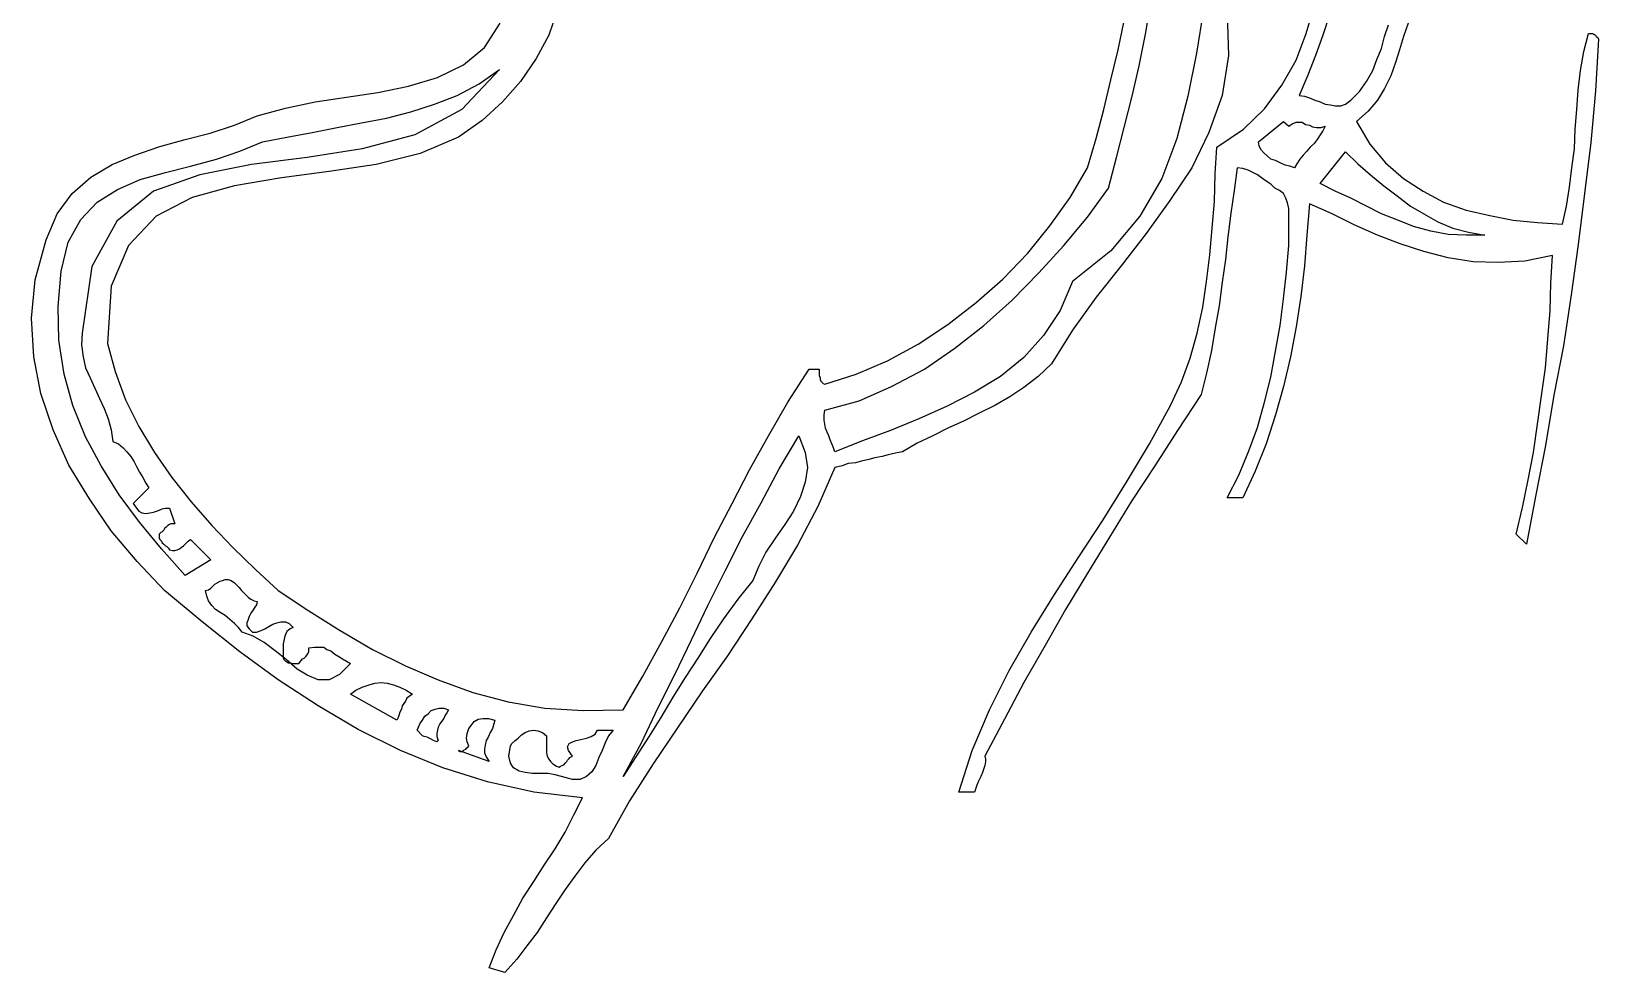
# Model space of a CAD drawing. Extents: x 0.04 to 7.28, y 0.05 to 9.48.
# Drawn here: x 1.856 to 3.855, y 0.263 to 1.463 of the extents above; entities that cross this region are included whole.
import ezdxf

# ---------------------------------------------------------------- set-up
doc = ezdxf.new("R2010")
doc.units = 0
doc.layers.add('1', color=7, linetype='Continuous')

msp = doc.modelspace()

# ---------------------------------------------------------------- linework, layer by layer
for points in [[(3.381, 1.486), (3.383, 1.432), (3.375, 1.381), (3.358, 1.334), (3.336, 1.289), (3.308, 1.247), (3.278, 1.205), (3.246, 1.164), (3.214, 1.124), (3.184, 1.082), (3.157, 1.039), (3.14, 1.023), (3.122, 1.009), (3.104, 0.997), (3.085, 0.986), (3.065, 0.976), (3.045, 0.966), (3.025, 0.957), (3.006, 0.947), (2.986, 0.938), (2.967, 0.927), (2.958, 0.925), (2.949, 0.923), (2.941, 0.921), (2.932, 0.919), (2.924, 0.917), (2.915, 0.915), (2.907, 0.913), (2.898, 0.912), (2.89, 0.909), (2.881, 0.907), (2.859, 0.857), (2.833, 0.808), (2.805, 0.761), (2.775, 0.714), (2.744, 0.667), (2.712, 0.622), (2.68, 0.575), (2.649, 0.529), (2.619, 0.482), (2.592, 0.434), (2.576, 0.419), (2.562, 0.403), (2.549, 0.386), (2.537, 0.369), (2.525, 0.351), (2.513, 0.333), (2.501, 0.314), (2.488, 0.297), (2.475, 0.28), (2.46, 0.263), (2.44, 0.269), (2.449, 0.292), (2.459, 0.314), (2.471, 0.336), (2.483, 0.358), (2.497, 0.379), (2.51, 0.4), (2.524, 0.421), (2.537, 0.442), (2.548, 0.464), (2.559, 0.486), (2.497, 0.493), (2.438, 0.506), (2.381, 0.524), (2.327, 0.546), (2.273, 0.573), (2.222, 0.603), (2.171, 0.636), (2.122, 0.672), (2.074, 0.71), (2.026, 0.75), (1.991, 0.787), (1.958, 0.826), (1.93, 0.867), (1.904, 0.91), (1.884, 0.955), (1.868, 1.001), (1.859, 1.048), (1.856, 1.097), (1.861, 1.146), (1.875, 1.197), (1.889, 1.23), (1.908, 1.256), (1.932, 1.277), (1.959, 1.293), (1.988, 1.305), (2.02, 1.316), (2.052, 1.325), (2.084, 1.333), (2.115, 1.343), (2.144, 1.355), (2.18, 1.365), (2.218, 1.373), (2.258, 1.379), (2.298, 1.385), (2.337, 1.393), (2.374, 1.404), (2.407, 1.42), (2.434, 1.442), (2.454, 1.473)], [(2.527, 1.49), (2.516, 1.458), (2.5, 1.428), (2.48, 1.399), (2.457, 1.373), (2.431, 1.349), (2.401, 1.328), (2.352, 1.307), (2.296, 1.293), (2.236, 1.284), (2.175, 1.276), (2.115, 1.266), (2.061, 1.251), (2.015, 1.227), (1.98, 1.19), (1.958, 1.138), (1.953, 1.065), (1.963, 1.029), (1.976, 0.993), (1.993, 0.959), (2.013, 0.926), (2.035, 0.894), (2.06, 0.863), (2.086, 0.833), (2.113, 0.805), (2.142, 0.777), (2.171, 0.75), (2.21, 0.724), (2.25, 0.699), (2.291, 0.675), (2.333, 0.654), (2.375, 0.636), (2.419, 0.62), (2.464, 0.608), (2.511, 0.6), (2.56, 0.597), (2.611, 0.598), (2.636, 0.641), (2.66, 0.685), (2.683, 0.728), (2.705, 0.772), (2.727, 0.817), (2.75, 0.861), (2.772, 0.904), (2.796, 0.947), (2.821, 0.99), (2.848, 1.032), (2.861, 1.032), (2.861, 1.03), (2.861, 1.027), (2.861, 1.024), (2.862, 1.021), (2.862, 1.019), (2.863, 1.017), (2.864, 1.016), (2.866, 1.014), (2.868, 1.013), (2.908, 1.026), (2.948, 1.043), (2.987, 1.064), (3.025, 1.089), (3.061, 1.117), (3.095, 1.147), (3.127, 1.18), (3.155, 1.215), (3.181, 1.251), (3.203, 1.289), (3.214, 1.326), (3.224, 1.363), (3.233, 1.401), (3.242, 1.439), (3.25, 1.476)], [(3.612, 1.473), (3.606, 1.456), (3.601, 1.439), (3.596, 1.423), (3.59, 1.406), (3.582, 1.39), (3.573, 1.375), (3.561, 1.361), (3.546, 1.348), (3.563, 1.319), (3.583, 1.295), (3.606, 1.275), (3.631, 1.259), (3.657, 1.245), (3.686, 1.235), (3.716, 1.228), (3.746, 1.222), (3.777, 1.219), (3.809, 1.217), (3.814, 1.24), (3.818, 1.264), (3.821, 1.289), (3.824, 1.313), (3.825, 1.338), (3.827, 1.363), (3.829, 1.388), (3.832, 1.413), (3.836, 1.437), (3.842, 1.46), (3.844, 1.46), (3.846, 1.46), (3.847, 1.46), (3.849, 1.459), (3.851, 1.458), (3.852, 1.456), (3.854, 1.455), (3.855, 1.453), (3.851, 1.387), (3.845, 1.321), (3.837, 1.256), (3.829, 1.191), (3.82, 1.127), (3.81, 1.062), (3.798, 0.999), (3.787, 0.935), (3.775, 0.872), (3.763, 0.809), (3.75, 0.822), (3.758, 0.856), (3.765, 0.891), (3.772, 0.926), (3.777, 0.962), (3.782, 0.998), (3.787, 1.034), (3.79, 1.071), (3.793, 1.107), (3.794, 1.142), (3.796, 1.177), (3.761, 1.17), (3.727, 1.168), (3.695, 1.169), (3.663, 1.174), (3.632, 1.182), (3.602, 1.192), (3.573, 1.203), (3.543, 1.216), (3.515, 1.23), (3.486, 1.243), (3.483, 1.203), (3.48, 1.164), (3.475, 1.125), (3.469, 1.086), (3.462, 1.048), (3.453, 1.01), (3.443, 0.974), (3.431, 0.937), (3.417, 0.902), (3.401, 0.868), (3.381, 0.868), (3.396, 0.897), (3.409, 0.928), (3.42, 0.958), (3.429, 0.99), (3.437, 1.022), (3.443, 1.055), (3.449, 1.088), (3.453, 1.122), (3.457, 1.156), (3.46, 1.19), (3.46, 1.195), (3.46, 1.201), (3.46, 1.207), (3.46, 1.214), (3.46, 1.222), (3.46, 1.229), (3.46, 1.237), (3.458, 1.244), (3.456, 1.25), (3.453, 1.256), (3.448, 1.26), (3.442, 1.263), (3.437, 1.268), (3.431, 1.272), (3.425, 1.276), (3.42, 1.28), (3.414, 1.283), (3.408, 1.286), (3.401, 1.288), (3.394, 1.289), (3.39, 1.26), (3.386, 1.231), (3.382, 1.201), (3.379, 1.172), (3.375, 1.143), (3.371, 1.113), (3.366, 1.085), (3.361, 1.056), (3.355, 1.027), (3.348, 1), (3.318, 0.954), (3.289, 0.909), (3.259, 0.864), (3.231, 0.818), (3.203, 0.772), (3.175, 0.726), (3.149, 0.68), (3.122, 0.633), (3.097, 0.586), (3.072, 0.539), (3.073, 0.535), (3.073, 0.532), (3.072, 0.527), (3.071, 0.523), (3.069, 0.518), (3.067, 0.513), (3.064, 0.507), (3.062, 0.502), (3.06, 0.497), (3.059, 0.493), (3.039, 0.493), (3.056, 0.546), (3.078, 0.598), (3.103, 0.648), (3.131, 0.697), (3.161, 0.745), (3.192, 0.793), (3.223, 0.84), (3.253, 0.888), (3.282, 0.937), (3.309, 0.986), (3.323, 1.016), (3.334, 1.046), (3.343, 1.078), (3.35, 1.111), (3.355, 1.144), (3.359, 1.178), (3.362, 1.212), (3.365, 1.246), (3.366, 1.281), (3.368, 1.315), (3.402, 1.338), (3.429, 1.364), (3.451, 1.394), (3.469, 1.426), (3.482, 1.46), (3.493, 1.497)], [(3.512, 1.485), (3.503, 1.458), (3.494, 1.432), (3.484, 1.407), (3.473, 1.381), (3.48, 1.38), (3.486, 1.378), (3.493, 1.375), (3.5, 1.373), (3.506, 1.37), (3.513, 1.369), (3.519, 1.368), (3.526, 1.368), (3.532, 1.37), (3.539, 1.375), (3.55, 1.386), (3.559, 1.399), (3.567, 1.413), (3.572, 1.427), (3.578, 1.441), (3.582, 1.456), (3.587, 1.471)]]:
    msp.add_lwpolyline(points)
at = {"layer": '1'}
for points in [[(3.351, 1.49), (3.342, 1.435), (3.331, 1.38), (3.317, 1.326), (3.298, 1.275), (3.27, 1.227), (3.233, 1.183), (3.184, 1.144), (3.168, 1.107), (3.147, 1.075), (3.122, 1.047), (3.092, 1.023), (3.059, 1.003), (3.024, 0.985), (2.988, 0.969), (2.952, 0.954), (2.916, 0.941), (2.881, 0.927), (2.879, 0.932), (2.877, 0.937), (2.875, 0.942), (2.873, 0.947), (2.871, 0.952), (2.869, 0.957), (2.868, 0.962), (2.867, 0.967), (2.867, 0.974), (2.868, 0.98), (2.912, 0.992), (2.953, 1.01), (2.995, 1.032), (3.034, 1.059), (3.071, 1.088), (3.107, 1.12), (3.141, 1.155), (3.173, 1.19), (3.203, 1.226), (3.23, 1.263), (3.24, 1.302), (3.25, 1.34), (3.26, 1.38), (3.269, 1.419), (3.277, 1.459), (3.284, 1.499)], [(1.921, 1.078), (1.92, 1.063), (1.922, 1.048), (1.925, 1.034), (1.931, 1.021), (1.937, 1.008), (1.943, 0.995), (1.949, 0.982), (1.954, 0.969), (1.958, 0.955), (1.96, 0.94), (1.967, 0.937), (1.973, 0.932), (1.978, 0.927), (1.983, 0.921), (1.987, 0.914), (1.99, 0.908), (1.994, 0.901), (1.998, 0.894), (2.002, 0.887), (2.006, 0.881), (1.986, 0.861), (1.99, 0.855), (1.993, 0.851), (1.997, 0.849), (2.002, 0.848), (2.007, 0.849), (2.012, 0.85), (2.018, 0.852), (2.023, 0.854), (2.027, 0.855), (2.032, 0.855), (2.039, 0.835), (2.036, 0.835), (2.034, 0.835), (2.032, 0.834), (2.03, 0.833), (2.028, 0.831), (2.026, 0.829), (2.025, 0.827), (2.023, 0.825), (2.021, 0.824), (2.019, 0.822), (2.019, 0.819), (2.019, 0.817), (2.02, 0.815), (2.022, 0.813), (2.023, 0.811), (2.025, 0.809), (2.027, 0.807), (2.029, 0.806), (2.031, 0.804), (2.032, 0.802), (2.036, 0.801), (2.039, 0.801), (2.042, 0.802), (2.045, 0.803), (2.047, 0.805), (2.05, 0.807), (2.052, 0.809), (2.054, 0.811), (2.056, 0.813), (2.059, 0.815), (2.085, 0.789), (2.052, 0.769), (2.022, 0.803), (1.994, 0.837), (1.968, 0.872), (1.945, 0.909), (1.925, 0.946), (1.909, 0.986), (1.898, 1.026), (1.891, 1.069), (1.89, 1.112), (1.894, 1.157), (1.903, 1.194), (1.919, 1.223), (1.94, 1.245), (1.966, 1.261), (1.995, 1.274), (2.027, 1.283), (2.059, 1.291), (2.092, 1.3), (2.122, 1.31), (2.151, 1.322), (2.182, 1.328), (2.214, 1.334), (2.246, 1.34), (2.277, 1.346), (2.309, 1.352), (2.34, 1.36), (2.37, 1.37), (2.399, 1.381), (2.427, 1.396), (2.453, 1.414), (2.405, 1.363), (2.345, 1.331), (2.278, 1.313), (2.208, 1.302), (2.137, 1.293), (2.071, 1.28), (2.012, 1.259), (1.965, 1.221), (1.933, 1.163), (1.921, 1.078)], [(3.46, 1.342), (3.464, 1.345), (3.469, 1.347), (3.473, 1.347), (3.477, 1.347), (3.481, 1.344), (3.486, 1.343), (3.49, 1.341), (3.495, 1.34), (3.501, 1.34), (3.506, 1.342), (3.503, 1.336), (3.5, 1.331), (3.496, 1.325), (3.492, 1.32), (3.487, 1.315), (3.483, 1.31), (3.478, 1.305), (3.474, 1.3), (3.47, 1.294), (3.467, 1.289), (3.461, 1.291), (3.455, 1.292), (3.449, 1.295), (3.443, 1.298), (3.437, 1.3), (3.432, 1.304), (3.428, 1.308), (3.424, 1.312), (3.422, 1.317), (3.421, 1.322), (3.453, 1.348), (3.46, 1.342)], [(3.71, 1.203), (3.686, 1.203), (3.663, 1.204), (3.641, 1.208), (3.619, 1.214), (3.599, 1.222), (3.578, 1.23), (3.559, 1.24), (3.539, 1.25), (3.519, 1.259), (3.5, 1.269), (3.532, 1.309), (3.548, 1.294), (3.564, 1.28), (3.581, 1.266), (3.598, 1.253), (3.615, 1.24), (3.632, 1.23), (3.65, 1.22), (3.669, 1.212), (3.689, 1.207), (3.71, 1.203)], [(2.776, 0.763), (2.757, 0.739), (2.739, 0.714), (2.722, 0.689), (2.706, 0.664), (2.69, 0.639), (2.674, 0.614), (2.659, 0.588), (2.643, 0.563), (2.627, 0.538), (2.611, 0.513), (2.634, 0.556), (2.655, 0.6), (2.677, 0.644), (2.698, 0.687), (2.719, 0.731), (2.741, 0.775), (2.763, 0.819), (2.787, 0.862), (2.81, 0.905), (2.835, 0.947), (2.843, 0.926), (2.846, 0.907), (2.843, 0.888), (2.837, 0.87), (2.828, 0.851), (2.817, 0.834), (2.805, 0.817), (2.793, 0.799), (2.784, 0.781), (2.776, 0.763)], [(2.144, 0.736), (2.143, 0.732), (2.141, 0.729), (2.138, 0.724), (2.136, 0.721), (2.134, 0.717), (2.132, 0.712), (2.131, 0.709), (2.131, 0.705), (2.134, 0.701), (2.138, 0.697), (2.143, 0.697), (2.149, 0.699), (2.154, 0.701), (2.159, 0.704), (2.164, 0.707), (2.169, 0.709), (2.174, 0.71), (2.18, 0.71), (2.185, 0.708), (2.19, 0.703), (2.186, 0.701), (2.182, 0.698), (2.18, 0.694), (2.179, 0.69), (2.178, 0.686), (2.177, 0.682), (2.177, 0.678), (2.177, 0.673), (2.177, 0.668), (2.177, 0.664), (2.178, 0.662), (2.18, 0.66), (2.182, 0.659), (2.184, 0.658), (2.186, 0.658), (2.189, 0.657), (2.191, 0.657), (2.194, 0.657), (2.197, 0.657), (2.199, 0.659), (2.2, 0.661), (2.202, 0.663), (2.204, 0.664), (2.206, 0.666), (2.208, 0.668), (2.209, 0.67), (2.21, 0.672), (2.21, 0.674), (2.21, 0.677), (2.217, 0.678), (2.223, 0.678), (2.229, 0.678), (2.233, 0.675), (2.238, 0.673), (2.243, 0.669), (2.248, 0.666), (2.253, 0.663), (2.258, 0.66), (2.263, 0.657), (2.249, 0.643), (2.236, 0.636), (2.222, 0.636), (2.208, 0.642), (2.195, 0.65), (2.181, 0.662), (2.167, 0.673), (2.153, 0.684), (2.139, 0.692), (2.125, 0.697), (2.12, 0.703), (2.115, 0.708), (2.109, 0.713), (2.103, 0.718), (2.097, 0.722), (2.091, 0.726), (2.086, 0.731), (2.082, 0.737), (2.08, 0.743), (2.078, 0.75), (2.082, 0.751), (2.085, 0.753), (2.087, 0.755), (2.09, 0.758), (2.093, 0.76), (2.097, 0.762), (2.1, 0.763), (2.103, 0.764), (2.107, 0.764), (2.111, 0.763), (2.115, 0.76), (2.118, 0.757), (2.121, 0.754), (2.124, 0.75), (2.127, 0.747), (2.13, 0.744), (2.133, 0.741), (2.136, 0.739), (2.14, 0.737), (2.144, 0.736)], [(2.342, 0.618), (2.338, 0.615), (2.335, 0.613), (2.333, 0.609), (2.331, 0.606), (2.329, 0.603), (2.328, 0.599), (2.326, 0.595), (2.325, 0.592), (2.324, 0.588), (2.322, 0.585), (2.263, 0.618), (2.27, 0.623), (2.278, 0.627), (2.287, 0.63), (2.294, 0.632), (2.302, 0.633), (2.31, 0.632), (2.318, 0.63), (2.326, 0.627), (2.334, 0.623), (2.342, 0.618)], [(2.388, 0.598), (2.386, 0.594), (2.384, 0.591), (2.382, 0.587), (2.379, 0.583), (2.377, 0.58), (2.375, 0.576), (2.374, 0.572), (2.373, 0.568), (2.373, 0.564), (2.375, 0.559), (2.373, 0.557), (2.369, 0.559), (2.365, 0.561), (2.361, 0.563), (2.357, 0.564), (2.355, 0.565), (2.348, 0.572), (2.35, 0.576), (2.352, 0.581), (2.355, 0.585), (2.358, 0.59), (2.362, 0.593), (2.366, 0.597), (2.371, 0.599), (2.376, 0.6), (2.382, 0.6), (2.388, 0.598)], [(2.447, 0.585), (2.446, 0.58), (2.444, 0.574), (2.441, 0.569), (2.439, 0.564), (2.436, 0.559), (2.435, 0.553), (2.434, 0.548), (2.434, 0.543), (2.436, 0.538), (2.44, 0.532), (2.401, 0.546), (2.403, 0.545), (2.405, 0.545), (2.407, 0.546), (2.408, 0.547), (2.41, 0.548), (2.411, 0.549), (2.413, 0.551), (2.414, 0.552), (2.412, 0.557), (2.411, 0.562), (2.412, 0.568), (2.414, 0.574), (2.417, 0.578), (2.421, 0.583), (2.426, 0.586), (2.432, 0.587), (2.439, 0.587), (2.447, 0.585)], [(2.546, 0.539), (2.541, 0.546), (2.54, 0.551), (2.542, 0.555), (2.546, 0.557), (2.551, 0.559), (2.557, 0.56), (2.564, 0.562), (2.57, 0.564), (2.575, 0.567), (2.578, 0.572), (2.598, 0.572), (2.592, 0.565), (2.588, 0.556), (2.584, 0.546), (2.58, 0.537), (2.576, 0.527), (2.571, 0.519), (2.564, 0.513), (2.556, 0.509), (2.546, 0.509), (2.532, 0.513), (2.524, 0.515), (2.515, 0.517), (2.505, 0.517), (2.495, 0.517), (2.486, 0.518), (2.478, 0.52), (2.471, 0.524), (2.467, 0.53), (2.465, 0.539), (2.467, 0.552), (2.469, 0.555), (2.473, 0.559), (2.477, 0.562), (2.481, 0.566), (2.486, 0.569), (2.491, 0.571), (2.497, 0.572), (2.502, 0.571), (2.508, 0.569), (2.513, 0.565), (2.513, 0.561), (2.513, 0.556), (2.513, 0.552), (2.513, 0.547), (2.513, 0.543), (2.514, 0.539), (2.516, 0.535), (2.518, 0.532), (2.521, 0.529), (2.526, 0.526), (2.529, 0.525), (2.531, 0.526), (2.533, 0.527), (2.535, 0.528), (2.537, 0.53), (2.539, 0.532), (2.54, 0.534), (2.542, 0.536), (2.543, 0.537), (2.546, 0.539)]]:
    msp.add_lwpolyline(points, dxfattribs=at)

doc.saveas('drawing.dxf')
